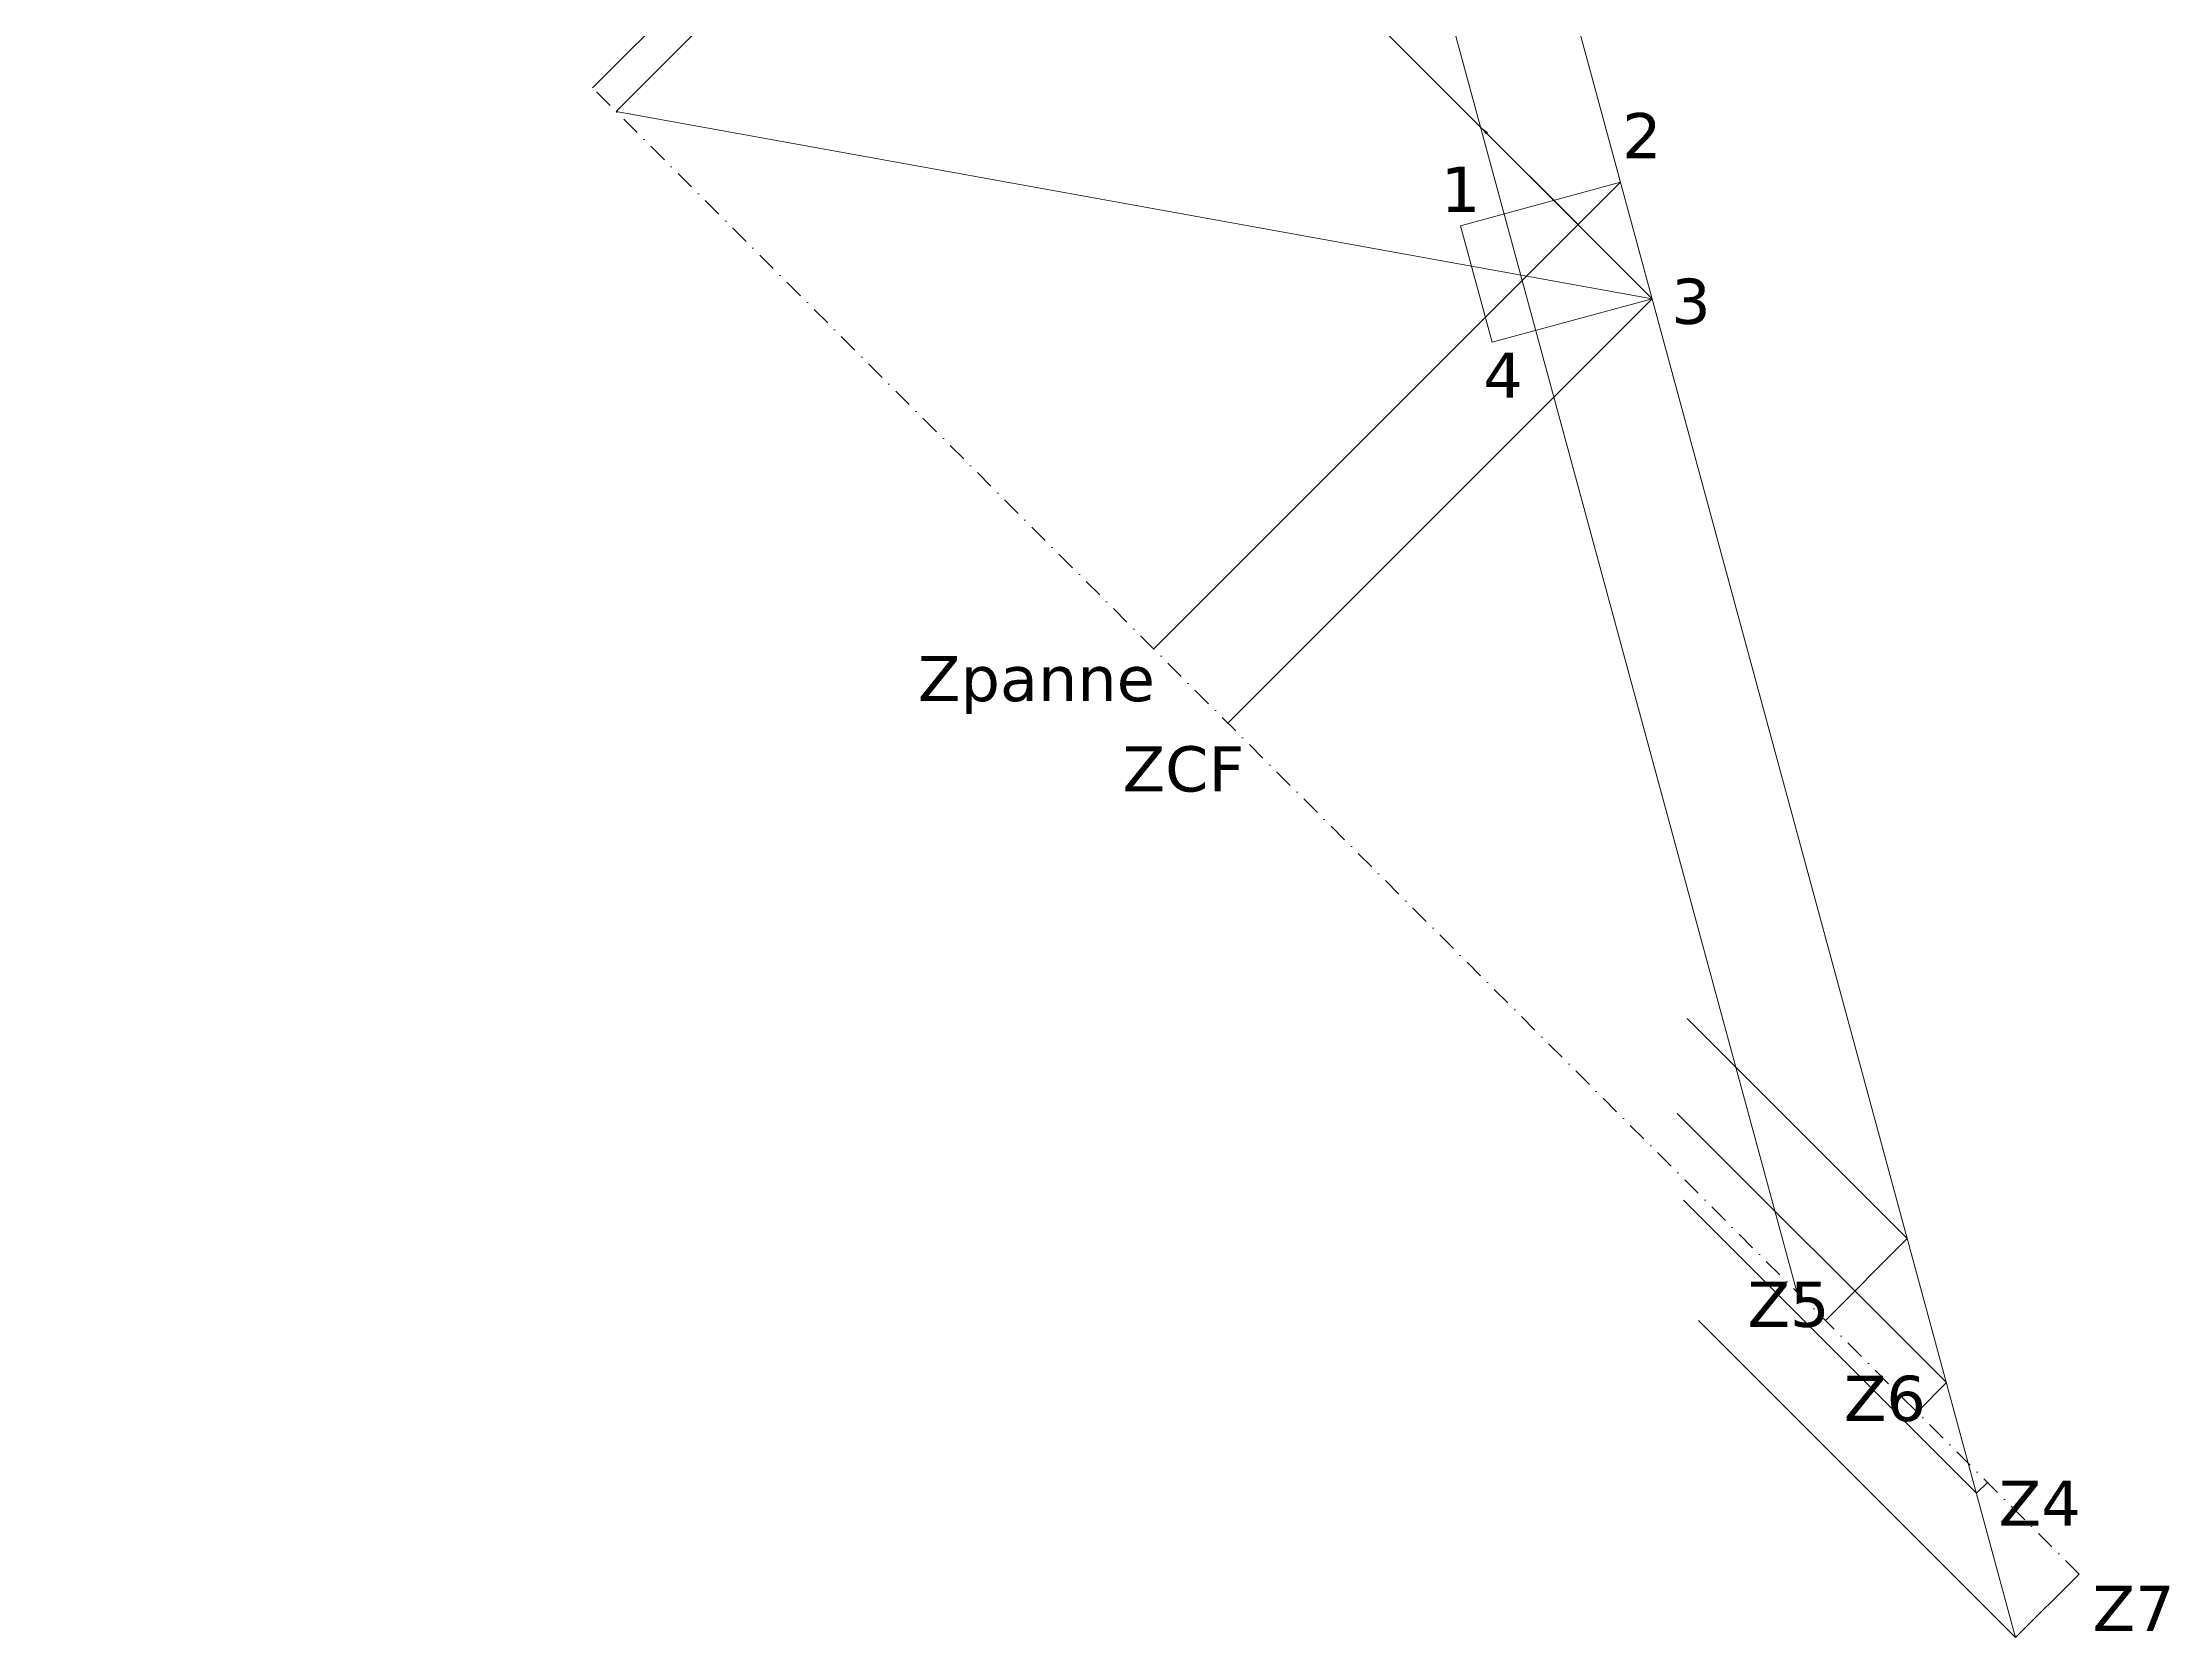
# Model space of a CAD drawing. Header units: millimetres. Extents: x -2450 to 1965, y -1915 to 1173.
# Drawn here: x -522 to 888, y -1915 to -858 of the extents above; entities that cross this region are included whole.
import ezdxf

# ---------------------------------------------------------------- set-up
doc = ezdxf.new("R2010")
doc.units = ezdxf.units.MM
doc.linetypes.add('DASHDOT', pattern=[25.4, 12.7, -6.35, 0, -6.35])
doc.layers.add('0_CF', color=2, linetype='Continuous', lineweight=0, true_color=0xffff00)
doc.layers.add('0_vue_plan', color=7, linetype='Continuous', lineweight=0, true_color=0xffffff)
doc.styles.add('QCADDimTextStyle', font='')
doc.styles.add('textstyle18', font='')
doc.styles.add('textstyle19', font='')
doc.styles.add('textstyle20', font='')
doc.styles.add('textstyle21', font='')
doc.styles.add('textstyle22', font='')
doc.styles.add('textstyle23', font='')
doc.styles.add('textstyle34', font='')
doc.styles.add('textstyle35', font='')
doc.styles.add('textstyle36', font='')
doc.styles.add('textstyle37', font='')
doc.styles.get('QCADDimTextStyle').set_extended_font_data('DejaVu Sans')
doc.styles.get('textstyle18').set_extended_font_data('DejaVu Sans')
doc.styles.get('textstyle19').set_extended_font_data('DejaVu Sans')
doc.styles.get('textstyle20').set_extended_font_data('DejaVu Sans')
doc.styles.get('textstyle21').set_extended_font_data('DejaVu Sans')
doc.styles.get('textstyle22').set_extended_font_data('DejaVu Sans')
doc.styles.get('textstyle23').set_extended_font_data('DejaVu Sans')
doc.styles.get('textstyle34').set_extended_font_data('DejaVu Sans')
doc.styles.get('textstyle35').set_extended_font_data('DejaVu Sans')
doc.styles.get('textstyle36').set_extended_font_data('DejaVu Sans')
doc.styles.get('textstyle37').set_extended_font_data('DejaVu Sans')
doc.dimstyles.new('QCADDimStyle', dxfattribs={"dimtxt": 6, "dimasz": 6, "dimexe": 3, "dimexo": 1.5, "dimgap": 1.5, "dimtad": 1, "dimtoh": 1, "dimdec": 4, "dimzin": 0, "dimdsep": 46, "dimtxsty": 'QCADDimTextStyle', "dimcen": 0.09, "dimadec": 0, "dimazin": 0, "dimtfac": 1, "dimtdec": 4, "dimtofl": 0, "dimtmove": 0, "dimatfit": 3, "dimfxl": 1, "dimtolj": 1, "dimtzin": 0, "dimarcsym": 0})

msp = doc.modelspace()

# ---------------------------------------------------------------- linework, layer by layer
at = {"layer": '0_CF'}
for p, q in [((544.9, -1027.5), (-522, 39.4)), ((-141.8, -903.3), (380.8, -380.8)), ((-141.8, -903.3), (544.9, -1027.5))]:
    msp.add_line(p, q, dxfattribs=at)
at = {"layer": '0_vue_plan', "color": 1, "true_color": 0xff0000}
msp.add_line((-157.4, -887.8), (365.2, -365.2), dxfattribs=at)
at = {"layer": '0_vue_plan'}
for p, q in [((365.2, -365.2), (785.8, -1915)), ((293.6, -406.7), (640.7, -1685.9)), ((214.6, -1259.7), (524, -950.3)), ((417.8, -979.1), (524, -950.3)), ((417.8, -979.1), (438.8, -1056.3)), ((544.9, -1027.5), (263.6, -1308.8)), ((438.8, -1056.3), (544.9, -1027.5)), ((714, -1650.5), (568.2, -1504.6)), ((740, -1746.1), (561.6, -1567.7)), ((759.9, -1819.4), (565.6, -1625.2)), ((714, -1650.5), (659.7, -1704.8)), ((785.8, -1915), (575.7, -1704.9)), ((740, -1746.1), (720.5, -1765.6)), ((767.1, -1812.2), (759.9, -1819.4)), ((827.9, -1873), (785.8, -1915))]:
    msp.add_line(p, q, dxfattribs=at)
at = {"layer": '0_vue_plan', "linetype": 'DASHDOT'}
msp.add_line((827.9, -1873), (-157.4, -887.8), dxfattribs=at)

# ---------------------------------------------------------------- texts
at = {"layer": '0_vue_plan', "char_height": 4, "attachment_point": 1}
for s, insert, style in [('\\H30;2', (525, -904.4), 'textstyle20'), ('\\H30;1', (404.8, -940), 'textstyle19'), ('\\H30;3', (557.6, -1014.2), 'textstyle21'), ('\\H30;4', (433, -1063.2), 'textstyle22'), ('\\H30;Zpanne', (58.3, -1264.3), 'textstyle18'), ('\\H30;ZCF', (193.9, -1324.2), 'textstyle23'), ('\\H30;Z5', (608.1, -1679.1), 'textstyle34'), ('\\H30;Z6', (672, -1741.5), 'textstyle35'), ('\\H30;Z4', (774.6, -1811), 'textstyle36'), ('\\H30;Z7', (836.9, -1880.7), 'textstyle37')]:
    msp.add_mtext(s, dxfattribs=dict(at, insert=insert, style=style))

# ---------------------------------------------------------------- leaders
at = {"layer": '0_CF'}
msp.add_leader([(431.2, -913.7), (495.9, -978.4)], dimstyle='QCADDimStyle', dxfattribs=at)

doc.saveas('drawing.dxf')
